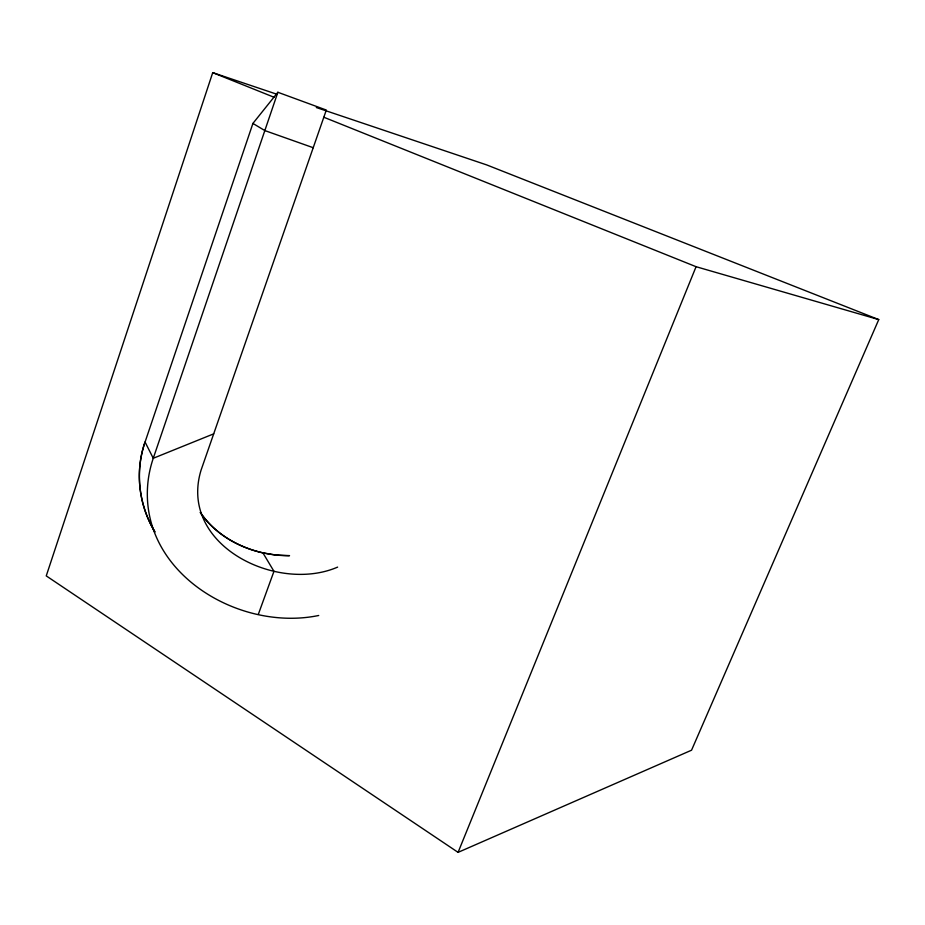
<?xml version="1.0" encoding="UTF-8"?>
<svg xmlns="http://www.w3.org/2000/svg" width="925" height="925" viewBox="0 0 925 925"><rect width="100%" height="100%" fill="white"/><g stroke="black" fill="none" stroke-linecap="round" stroke-linejoin="round"><path stroke-width="1.39" d="M276.783 94.211L212.727 72.636L46.25 575.893L458.083 852.364L691.553 750.198L878.75 319.599L486.677 164.904L316.315 107.52M337.625 567.106C276.853 593.503 178.259 545.045 201.049 470.201L326.317 110.052L277.87 92.28L252.918 123.43L145.063 442.034C134.703 471.577 138.727 505.385 155.007 532.014M277.87 92.28L153.261 458.28A117.914 106.71 -32.4 0 0 147.48 488.18C142.97 575.015 240.35 631.763 318.709 615.483M258.341 614.304L273.962 571.326L262.897 552.849C238.754 547.438 215.629 534.257 201.222 513.791M458.083 852.364L696.074 266.701L878.75 319.599M213.698 433.848L153.261 458.28L145.063 442.034C134.807 471.38 138.657 504.911 154.672 531.447M262.897 552.849L275.928 555.058L289.537 555.659C255.439 556.029 219.803 541.079 200.251 512.381L200.575 512.855M313.217 147.711L264.827 130.575L252.918 123.43M212.727 72.636L274.32 97.368M323.854 117.255L696.074 266.701"/></g></svg>
